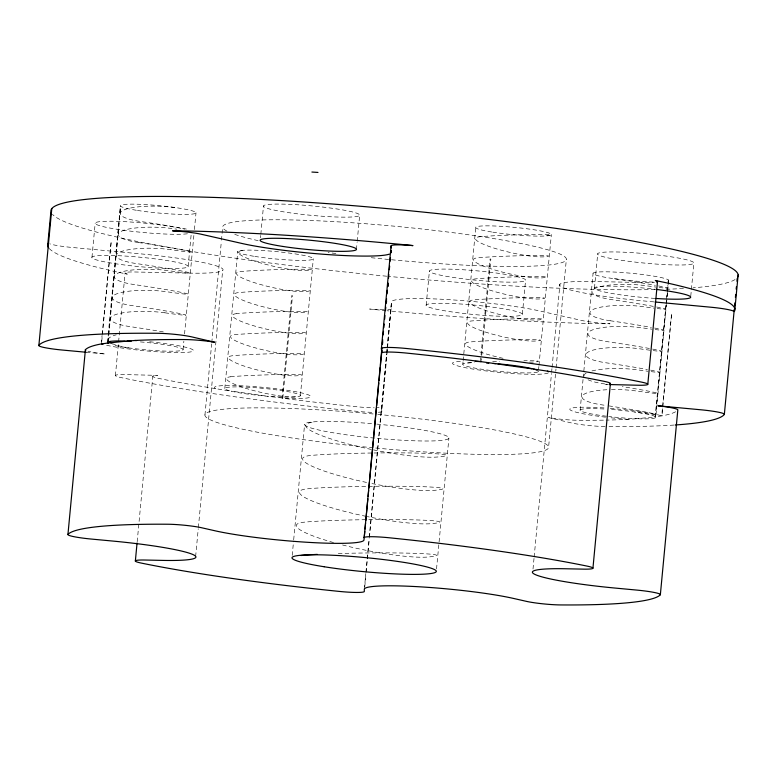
<?xml version="1.0" encoding="UTF-8"?>
<svg xmlns="http://www.w3.org/2000/svg" width="777" height="777" viewBox="0 0 777 777"><rect width="100%" height="100%" fill="white"/><g stroke="black" fill="none" stroke-linecap="round" stroke-linejoin="round"><path stroke-width="0.58" stroke-dasharray="3.88 2.91" d="M387.364 347.669L391.482 302.02A83.042 8.1 5.4 0 1 448.125 299.611A83.042 8.1 5.4 0 1 540.336 311.091L581.4 320.396A23.485 2.292 5.4 0 0 610.042 323.786L596.678 323.669A345.153 33.683 5.4 0 1 387.111 310.751M108.12 342.842L108.77 335.645M108.877 334.44L120.493 206.002M91.958 257.313L95.192 223.116M101.263 343.939L102.059 335.489M102.175 334.285L111.218 241.297L102.438 334.236M101.748 341.472L102.321 335.441M107.479 342.55L108.158 335.353M108.275 334.149L120.406 205.759M107.916 341.841L120.726 206.255M115.404 375.612L118.483 343.026M118.599 341.812L125.097 273.018M137.179 541.744L152.807 376.389M188.131 266.608A48.32 4.711 5.4 0 0 117.278 255.652A48.32 4.711 5.4 0 0 114.724 263.617A48.32 4.711 5.4 0 0 188.131 266.608L191.249 233.586M183.081 349.592L183.867 341.19M184.547 333.993L193.968 234.401M194.425 229.594L196.008 212.801M204.943 415.025L211.665 343.881M211.781 342.676L221.358 241.394M221.464 240.19L222.717 226.933M195.629 556.526L198.252 528.768M198.368 527.554L222.669 270.464M224.796 388.519L237.733 251.719M260.48 237.811L260.703 235.45M260.819 234.275L263.49 205.973M282.809 398.261L292.502 295.668L291.763 295.571L282.061 398.164L282.809 398.261A298.562 29.137 5.4 0 0 356.721 406.74A23.446 2.292 5.4 0 0 374.252 407.779M300.398 395.561L313.325 258.76M292.21 555.409L293.58 540.996M293.687 539.792L304.594 424.446M356.429 249.466L357.099 242.385M357.216 241.21L359.664 215.258A48.32 4.711 5.4 0 0 288.811 204.312A48.32 4.711 5.4 0 0 286.257 212.276A48.32 4.711 5.4 0 0 359.664 215.258M364.326 589.287L365.802 573.591M365.918 572.387L369.114 538.587M369.23 537.383L386.567 353.923M386.664 352.787L387.024 349.096M387.121 347.96L391.482 302.02M364.772 586.654L366.025 573.377M366.142 572.173L369.337 538.374M369.454 537.169L386.791 353.71M386.907 352.496L387.247 348.873M378.331 412.266A23.446 2.292 5.4 0 0 381.808 411.402L391.472 304.215M426.175 305.176L429.409 270.969M436.538 568.949L448.921 437.975M462.81 364.267L463.043 361.868M463.15 360.664L475.747 227.476M480.409 361.558L490.102 258.964L490.85 259.062L481.264 360.45M522.348 314.462A48.32 4.711 5.4 0 0 451.495 303.516A48.32 4.711 5.4 0 0 448.941 311.48A48.32 4.711 5.4 0 0 522.348 314.462L525.582 280.264A48.32 4.711 5.4 0 0 454.73 269.318A48.32 4.711 5.4 0 0 452.175 277.272A48.32 4.711 5.4 0 0 525.582 280.264M538.529 370.105L538.869 366.511M538.985 365.307L551.349 234.518M533.012 569.017L534.042 558.158M534.149 556.954L551.495 373.484M551.612 372.28L551.952 368.657M552.068 367.453L559.935 284.168M375.718 448.028A172.581 16.841 5.4 0 0 548.572 447.397L555.982 369.026M556.099 367.822L566.355 259.304M606.419 416.219A37.966 3.7 5.4 0 1 580.137 410.227L583.08 379.03M583.197 377.836L593.065 273.436M594.483 288.024L597.707 253.826M665.967 305.186L655.535 416.909L636.305 418.725A37.966 3.7 5.4 0 1 608.702 416.501M666.074 303.982L666.413 300.378M666.53 299.184L667.89 284.78M668.006 283.586L668.346 279.982M638.063 418.716L640.297 418.842A37.966 3.7 5.4 0 0 655.73 417.278L666.394 304.477M666.511 303.283L667.53 292.482M667.647 291.278L668.667 280.478M610.285 408.362A48.32 4.711 5.4 0 1 660.275 415.472L661.955 415.88L671.649 313.286L661.693 415.928L655.419 416.773A37.966 3.7 5.4 0 0 610.673 409.421M690.763 296.144L693.88 263.121A48.32 4.711 5.4 0 0 623.028 252.166A48.32 4.711 5.4 0 0 620.473 260.13A48.32 4.711 5.4 0 0 693.88 263.121M666.093 305.429L655.089 416.977L655.73 417.278M666.919 297.028L668.103 285.033M668.22 283.838L668.579 280.235M636.305 418.725L628.35 419.327A298.562 29.137 5.4 0 1 606.07 420.114M605.098 426.524L603.127 426.486A23.485 2.292 5.4 0 1 571.707 422.999L548.494 417.589A23.485 2.292 5.4 0 0 577.991 420.26A298.562 29.137 5.4 0 0 604.817 420.134M607.935 384.508L605.594 384.45A23.485 2.292 5.4 0 0 607.352 384.353M628.35 419.327L626.583 419.221A48.32 4.711 5.4 0 1 608.556 417.521M215.86 388.685L215.268 388.461A48.32 4.711 5.4 0 1 249.048 386.227A48.32 4.711 5.4 0 1 307.09 394.395A48.32 4.711 5.4 0 1 285.45 398.339L262.772 395.775A37.966 3.7 5.4 0 1 232.119 391.385L215.86 388.685A298.514 29.128 5.4 0 1 158.479 378.36A23.485 2.292 5.4 0 1 157.624 375.369L124.747 374.582A23.485 2.292 5.4 0 0 119.153 377.146L121.076 377.583A345.153 33.683 5.4 0 0 356.76 411.324L359.936 411.625A23.446 2.292 5.4 0 0 374.291 412.364M653.826 301.874L642.055 300.777A83.042 8.1 5.4 0 1 563.762 287.869A83.042 8.1 5.4 0 1 592.686 281.497L648.164 282.653A23.485 2.292 5.4 0 0 654.457 282.537M86.053 352.243L105.332 354.04A23.446 2.292 5.4 0 1 87.888 351.175M265.151 395.93L231.323 391.093M381.808 411.402L381.526 407.099A23.446 2.292 5.4 0 1 376.437 407.76M735.081 279.535A345.153 33.683 5.4 0 1 693.035 287.82M683.459 288.481A345.153 33.683 5.4 0 1 664.422 289.326M655.06 289.568A345.153 33.683 5.4 0 1 618.609 289.743L599.902 289.471A345.153 33.683 5.4 0 1 387.946 276.321M386.742 276.214A345.153 33.683 5.4 0 1 377.156 275.281L369.687 274.534A345.153 33.683 5.4 0 1 134.003 240.783L119.017 237.539A345.153 33.683 5.4 0 1 52.477 214.335M187.442 233.77A48.32 4.711 5.4 0 1 115.433 229.021A48.32 4.711 5.4 0 1 110.684 221.231A48.32 4.711 5.4 0 1 184.664 229.225M227.02 231.196A172.581 16.841 5.4 0 1 377.612 224.699A172.581 16.841 5.4 0 1 566.297 259.654A172.581 16.841 5.4 0 1 368.405 257.391M335.917 253.535A172.581 16.841 5.4 0 1 328.098 252.496M258.139 240.637A172.581 16.841 5.4 0 1 234.401 234.256M653.224 282.051A37.966 3.7 5.4 0 1 594.726 274.669A37.966 3.7 5.4 0 1 632.274 273.368A37.966 3.7 5.4 0 1 666.074 281.614M655.05 298.417A48.32 4.711 5.4 0 1 594.454 288.17A48.32 4.711 5.4 0 1 654.982 289.258M673.98 425.058A345.153 33.683 5.4 0 1 608.1 426.554M675.621 411.742A298.562 29.137 5.4 0 1 661.955 415.88M391.511 308.799A23.446 2.292 5.4 0 1 386.179 309.751M383.993 309.77A23.446 2.292 5.4 0 1 369.638 309.032L373.922 309.479A345.153 33.683 5.4 0 0 385.907 310.635M49.252 248.533A345.153 33.683 5.4 0 0 115.783 271.736L127.302 274.135A23.485 2.292 5.4 0 1 134.44 271.979L189.928 273.135A83.042 8.1 5.4 0 0 218.842 266.764A83.042 8.1 5.4 0 0 140.55 253.856L71.659 247.416A23.446 2.292 5.4 0 1 49.806 243.823M580.137 410.227A37.966 3.7 5.4 0 1 606.089 409.11M229.555 390.753A37.966 3.7 5.4 0 1 248.514 387.267A37.966 3.7 5.4 0 1 299.164 394.522A37.966 3.7 5.4 0 1 267.511 396.183M377.797 414.394A172.581 16.841 5.4 0 1 548.572 447.397M373.319 447.795A172.581 16.841 5.4 0 1 204.934 415.083A172.581 16.841 5.4 0 1 374.203 414.054M376.874 424.116A72.484 7.071 5.4 0 1 439.384 440.598A72.484 7.071 5.4 0 1 314.578 428.991A72.484 7.071 5.4 0 1 375.738 424.009M548.3 372.882A48.32 4.711 5.4 0 1 482.556 370.483A48.32 4.711 5.4 0 1 461.917 361.354M605.604 417.181A48.32 4.711 5.4 0 1 569.823 409.217A48.32 4.711 5.4 0 1 606.332 408.071M149.679 341.763A48.32 4.711 5.4 0 1 186.237 352.389A48.32 4.711 5.4 0 1 104.458 344.755M140.365 341.919A37.966 3.7 5.4 0 1 181.847 348.552A37.966 3.7 5.4 0 1 159.353 350.845A37.966 3.7 5.4 0 1 112.238 344.784M538.325 371.066A37.966 3.7 5.4 0 1 538.14 371.746M537.781 371.95A37.966 3.7 5.4 0 1 483.615 369.522A37.966 3.7 5.4 0 1 472.94 362.665M342.55 544.978A71.533 10.625 11.5 0 0 428.894 556.944A71.533 3.234 -0.7 0 0 416.754 553.399A71.533 3.234 -0.7 0 0 336.082 553.603M333.498 542.55A71.533 10.625 11.5 0 1 304.137 522.183A71.533 3.234 -0.7 0 1 400.126 519.628A71.533 3.234 -0.7 0 1 432.051 523.601A71.533 10.625 11.5 0 1 367.239 516.579M366.132 516.346A71.533 10.625 11.5 0 1 307.284 488.84A71.533 3.234 -0.7 0 1 403.282 486.285A71.533 3.234 -0.7 0 1 435.198 490.258A71.533 10.625 11.5 0 1 371.493 483.459M373.543 449.902A71.533 10.625 11.5 0 0 438.354 456.925A71.533 3.234 -0.7 0 0 373.902 452.981M371.338 449.446A71.533 10.625 11.5 0 1 313.587 422.164M371.659 453.01A71.533 3.234 -0.7 0 0 310.431 455.507A71.533 10.625 11.5 0 0 368.191 482.779M610.246 320.736A37.529 8.362 1.7 0 1 594.094 309.023A37.529 8.362 1.7 0 1 644.521 306.837A37.529 1.107 9 0 0 654.001 308.119M588.004 379.739A37.529 8.362 1.7 0 0 604.283 383.877A37.529 1.107 9 0 1 606.4 384.197M583.993 376.097A37.529 8.362 1.7 0 1 586.237 373.067M591.928 370.94A37.529 8.362 1.7 0 1 638.548 369.978A37.529 1.107 9 0 0 648.037 371.26M606.905 389.743A37.529 8.362 1.7 0 0 582.08 396.348A37.529 8.362 1.7 0 0 602.292 404.914A37.529 1.107 9 0 1 606.594 405.555M611.421 389.578A37.529 8.362 1.7 0 1 636.557 391.016A37.529 1.107 9 0 0 656.672 392.948A37.529 1.107 9 0 0 622.309 386.625M656.604 307.002A37.529 1.107 9 0 1 657.138 308.518M653.379 306.391A37.529 1.107 9 0 0 612.237 299.708A37.529 8.362 1.7 0 1 596.085 287.976A37.529 8.362 1.7 0 1 646.513 285.8A37.529 1.107 9 0 0 655.992 287.082M652.631 349.087A37.529 1.107 9 0 1 651.641 350.417M650.019 350.213A37.529 1.107 9 0 1 640.539 348.912A37.529 8.362 1.7 0 0 590.112 351.107A37.529 8.362 1.7 0 0 606.274 362.83A37.529 1.107 9 0 1 647.416 369.522M649.407 348.475A37.529 1.107 9 0 0 608.255 341.802A37.529 8.362 1.7 0 1 592.103 330.07A37.529 8.362 1.7 0 1 642.53 327.884A37.529 1.107 9 0 0 652.01 329.166M658.595 285.955A37.529 1.107 9 0 1 657.614 287.286M614.228 278.661A37.529 1.107 9 0 1 655.37 285.344M650.64 370.134A37.529 1.107 9 0 1 649.659 371.464M608.818 405.885A37.529 1.107 9 0 1 653.088 413.568A37.529 1.107 9 0 1 634.576 412.053M654.613 328.04A37.529 1.107 9 0 1 655.147 329.555M610.246 320.755A37.529 1.107 9 0 1 651.398 327.438M529.448 362.092A37.529 5.954 12.8 0 0 534.654 361.985A37.529 1.292 -1.9 0 0 523.863 360.751M503.098 358.314A37.529 5.954 12.8 0 1 469.561 342.016A37.529 1.292 -1.9 0 1 519.862 339.772A37.529 1.292 -1.9 0 1 536.635 340.957A37.529 5.954 12.8 0 1 487.334 332.663A37.529 5.954 12.8 0 1 471.552 320.969A37.529 1.292 -1.9 0 1 521.853 318.725A37.529 1.292 -1.9 0 1 538.626 319.91A37.529 5.954 12.8 0 1 489.316 311.626A37.529 5.954 12.8 0 1 473.543 299.932A37.529 1.292 -1.9 0 1 523.844 297.688A37.529 1.292 -1.9 0 1 540.617 298.873A37.529 5.954 12.8 0 1 491.307 290.579A37.529 5.954 12.8 0 1 475.534 278.885A37.529 1.292 -1.9 0 1 525.835 276.641A37.529 1.292 -1.9 0 1 542.608 277.826A37.529 5.954 12.8 0 1 493.298 269.532A37.529 5.954 12.8 0 1 477.515 257.838A37.529 1.292 -1.9 0 1 527.826 255.594A37.529 1.292 -1.9 0 1 544.599 256.779A37.529 5.954 12.8 0 1 495.289 248.485A37.529 5.954 12.8 0 1 479.506 236.791A37.529 1.292 -1.9 0 1 529.817 234.547A37.529 1.292 -1.9 0 1 546.581 235.732M467.569 363.044A37.529 1.292 -1.9 0 1 474.407 362.49M492.647 361.538A37.529 1.292 -1.9 0 1 499.64 361.276M138.588 242.55A37.529 1.107 9 0 1 188.015 250.874A37.529 1.107 9 0 1 170.872 249.67M164.899 312.801A37.529 1.107 9 0 0 182.051 314.005A37.529 1.107 9 0 0 132.614 305.682A37.529 8.362 1.7 0 1 116.463 293.949A37.529 8.362 1.7 0 1 166.89 291.773A37.529 1.107 9 0 0 184.042 292.968A37.529 1.107 9 0 0 134.606 284.635M138.588 242.531A37.529 8.362 1.7 0 1 122.426 230.818A37.529 8.362 1.7 0 1 172.853 228.632A37.529 1.107 9 0 0 176.894 229.186M186.393 229.079A37.529 1.107 9 0 0 140.579 221.503A37.529 8.362 1.7 0 1 124.417 209.771A37.529 8.362 1.7 0 1 174.844 207.595M134.606 284.625A37.529 8.362 1.7 0 1 118.454 272.912A37.529 8.362 1.7 0 1 168.881 270.726A37.529 1.107 9 0 0 186.033 271.921A37.529 1.107 9 0 0 136.597 263.597A37.529 8.362 1.7 0 1 120.445 251.865A37.529 8.362 1.7 0 1 170.872 249.679M164.899 312.81A37.529 8.362 1.7 0 0 114.472 314.996A37.529 8.362 1.7 0 0 130.633 326.709A37.529 1.107 9 0 1 164.2 332.051M128.642 347.756A37.529 8.362 1.7 0 1 112.364 343.628M108.353 339.976A37.529 8.362 1.7 0 1 116.288 334.819M230.555 376.777A37.529 1.292 -1.9 0 1 280.856 374.543A37.529 1.292 -1.9 0 1 297.63 375.728A37.529 5.954 12.8 0 1 248.319 367.434A37.529 5.954 12.8 0 1 232.537 355.74A37.529 1.292 -1.9 0 1 282.847 353.496A37.529 1.292 -1.9 0 1 299.621 354.681A37.529 5.954 12.8 0 1 250.311 346.396A37.529 5.954 12.8 0 1 234.528 334.702A37.529 1.292 -1.9 0 1 284.829 332.459A37.529 1.292 -1.9 0 1 301.602 333.644A37.529 5.954 12.8 0 1 252.302 325.349A37.529 5.954 12.8 0 1 236.519 313.655M242.482 250.524A37.529 5.954 12.8 0 0 258.265 262.218A37.529 5.954 12.8 0 0 307.575 270.493A37.529 1.292 -1.9 0 0 290.802 269.318A37.529 1.292 -1.9 0 0 240.501 271.552A37.529 5.954 12.8 0 0 256.274 283.255A37.529 5.954 12.8 0 0 305.584 291.54A37.529 1.292 -1.9 0 0 288.811 290.365A37.529 1.292 -1.9 0 0 238.51 292.599A37.529 5.954 12.8 0 0 254.293 304.302A37.529 5.954 12.8 0 0 303.593 312.577A37.529 1.292 -1.9 0 0 286.82 311.412A37.529 1.292 -1.9 0 0 236.519 313.636M295.639 396.756A37.529 5.954 12.8 0 1 246.328 388.481A37.529 5.954 12.8 0 1 230.555 376.787M254.759 256.41A37.966 3.7 5.4 0 0 313.267 258.994A37.966 3.7 5.4 0 0 258.566 250.33A37.966 3.7 5.4 0 0 254.759 256.41M137.442 210.441A37.966 3.7 5.4 0 0 195.95 213.024A37.966 3.7 5.4 0 0 141.239 204.361A37.966 3.7 5.4 0 0 137.442 210.441M492.773 232.158A37.966 3.7 5.4 0 0 551.281 234.741A37.966 3.7 5.4 0 0 496.581 226.078A37.966 3.7 5.4 0 0 492.773 232.158"/><path stroke-width="1.17" d="M381.895 348.183L363.976 539.879A83.042 8.1 5.4 0 1 307.323 542.288A83.042 8.1 5.4 0 1 215.112 530.808L201.738 527.777A23.485 2.292 5.4 0 0 167.764 524.232A298.562 29.137 5.4 0 0 84.062 528.564L83.799 528.613A298.562 29.137 5.4 0 0 67.949 534.401L85.402 349.728A298.562 29.137 5.4 0 1 101.263 343.939L107.799 343.045A37.966 3.7 5.4 0 0 108.178 343.308M391.132 252.612L391.142 250.417L390.909 252.826M737.732 276.962A345.153 33.683 5.4 0 0 670.056 248.698L655.069 245.454A345.153 33.683 5.4 0 0 419.386 211.703L411.917 210.955A345.153 33.683 5.4 0 0 189.17 196.766L170.464 196.494A345.153 33.683 5.4 0 0 51.797 208.586L38.85 345.687A23.446 2.292 5.4 0 0 61.966 350.009L86.053 352.243M51.797 208.586L51.34 209.275A345.153 33.683 5.4 0 0 50.923 211.363L47.688 245.561M675.232 424.98A345.153 33.683 5.4 0 0 724.349 414.442L724.358 414.131A23.446 2.292 5.4 0 0 701.242 409.819L657.886 405.788A23.446 2.292 5.4 0 1 677.806 410.091L660.353 594.764A298.562 29.137 5.4 0 1 644.502 600.553L644.23 600.602A298.562 29.137 5.4 0 1 560.538 604.933A23.485 2.292 5.4 0 1 526.563 601.388L513.179 598.358A83.042 8.1 5.4 0 0 420.969 586.878A83.042 8.1 5.4 0 0 364.326 589.287L364.316 591.482A23.446 2.292 5.4 0 1 339.258 591.414A298.562 29.137 5.4 0 1 265.355 582.935L264.607 582.837A298.562 29.137 5.4 0 1 141.016 563.024A23.485 2.292 5.4 0 1 144.697 560.023L162.772 560.402A83.042 8.1 5.4 0 0 191.696 554.03A83.042 8.1 5.4 0 0 113.393 541.122L91.045 539.034A23.446 2.292 5.4 0 1 67.949 534.401M135.353 561.062L137.063 542.958M534.741 369.386A37.966 3.7 5.4 0 0 533.653 369.075L480.409 361.558A298.562 29.137 5.4 0 0 406.497 353.079A23.446 2.292 5.4 0 0 381.682 352.719L381.4 348.426L391.103 245.833A23.446 2.292 5.4 0 1 412.975 245.6L408.683 245.153A345.153 33.683 5.4 0 0 185.936 230.963L172.572 230.847A23.485 2.292 5.4 0 1 201.204 234.236L242.269 243.541A83.042 8.1 5.4 0 0 326.194 254.467A83.042 8.1 5.4 0 0 389.306 254.128M382.352 343.356L382.692 339.734M383.148 334.906L383.498 331.284M383.838 327.661L384.178 324.038M384.634 319.211L384.974 315.588M385.431 310.761L385.78 307.148M386.237 302.311L386.577 298.698M387.033 293.871L387.373 290.248M387.713 286.626L388.053 283.003M388.51 278.176L388.859 274.553M389.316 269.726L389.656 266.103M390.112 261.276L390.452 257.653M364.209 537.47L364.772 531.429M365.005 529.02L365.569 522.979M365.802 520.571L367.851 498.844M368.084 496.425L368.657 490.394M368.881 487.975L369.454 481.944M369.677 479.535L372.533 449.359M372.766 446.94L373.329 440.909M373.562 438.49L376.408 408.313M376.641 405.905L378.807 382.974M379.04 380.555L380.293 367.278M380.516 364.869L381.905 350.31M382.459 344.347L382.711 341.861M386.363 303.234L386.587 300.816M387.937 286.412L388.16 283.993M592.948 568.104L610.401 383.44M647.804 384.207L657.507 281.614M724.349 414.442L734.284 309.178M734.615 305.643L734.896 302.855M735.401 297.387L735.693 294.454M736.178 289.131L736.402 286.771M736.936 281.255L737.179 278.516M734.916 309.071L738.15 274.873M48.553 243.094L48.106 243.473A345.153 33.683 5.4 0 0 48.63 247.776M131.196 341.297A37.966 3.7 5.4 0 0 126.913 341.103L107.799 343.045M126.913 341.103L134.858 340.491A298.514 29.128 5.4 0 1 185.217 339.559A23.485 2.292 5.4 0 1 214.714 342.239L191.511 336.829A23.485 2.292 5.4 0 0 160.081 333.333L157.527 333.284A345.153 33.683 5.4 0 0 38.869 345.377M609.11 384.537L638.471 385.246A23.485 2.292 5.4 0 0 644.055 382.672L642.142 382.245A345.153 33.683 5.4 0 0 406.458 348.494L403.273 348.193A23.446 2.292 5.4 0 0 381.4 348.426M481.148 361.655L477.768 361.48A48.32 4.711 5.4 0 0 475.155 361.383M317.987 172.426L311.907 172.047M125.146 341.103L122.912 340.977A37.966 3.7 5.4 0 0 107.479 342.55L108.12 342.842M134.858 340.491L136.635 340.598M498.067 363.889L500.437 364.054A37.966 3.7 5.4 0 1 531.089 368.444L531.895 368.735M655.001 301.991L710.945 307.226A23.446 2.292 5.4 0 1 734.061 311.538L734.508 311.159A345.153 33.683 5.4 0 0 666.821 282.896L655.302 280.497A23.485 2.292 5.4 0 1 656.827 282.177M533.653 369.075L547.358 371.134A298.562 29.137 5.4 0 1 604.739 381.468A23.485 2.292 5.4 0 1 609.722 383.993M101.525 343.89L102.943 344.357M547.358 371.134L547.94 371.367A48.32 4.711 5.4 0 1 548.387 371.707M391.103 245.833L391.239 247.98M660.353 594.764A23.446 2.292 5.4 0 0 637.257 590.131L614.898 588.043A83.042 8.1 5.4 0 1 536.606 575.135A83.042 8.1 5.4 0 1 565.53 568.764L583.605 569.143A23.485 2.292 5.4 0 0 587.276 566.142A298.562 29.137 5.4 0 0 463.684 546.328L462.946 546.231A298.562 29.137 5.4 0 0 389.034 537.752A23.446 2.292 5.4 0 0 363.986 537.684M655.953 289.374A48.32 4.711 5.4 0 1 690.675 297.173A48.32 4.711 5.4 0 1 656.021 298.475M85.8 350.388A23.446 2.292 5.4 0 1 85.402 349.728M486.538 363.014A37.966 3.7 5.4 0 1 488.762 363.141M493.356 363.451A37.966 3.7 5.4 0 1 495.697 363.636M535.693 369.687A37.966 3.7 5.4 0 1 537.179 370.27M300.981 555.516A71.533 3.234 -0.7 0 1 317.269 554.37M111.373 343.123A37.529 8.362 1.7 0 1 109.217 341.569M283.022 246.474A48.32 4.711 5.4 0 0 356.429 249.466A48.32 4.711 5.4 0 0 285.577 238.51A48.32 4.711 5.4 0 0 283.022 246.474M324.116 566.744A72.484 7.071 5.4 0 0 436.159 571.785A72.484 7.071 5.4 0 0 332.167 555.225A72.484 7.071 5.4 0 0 324.116 566.744"/></g></svg>
